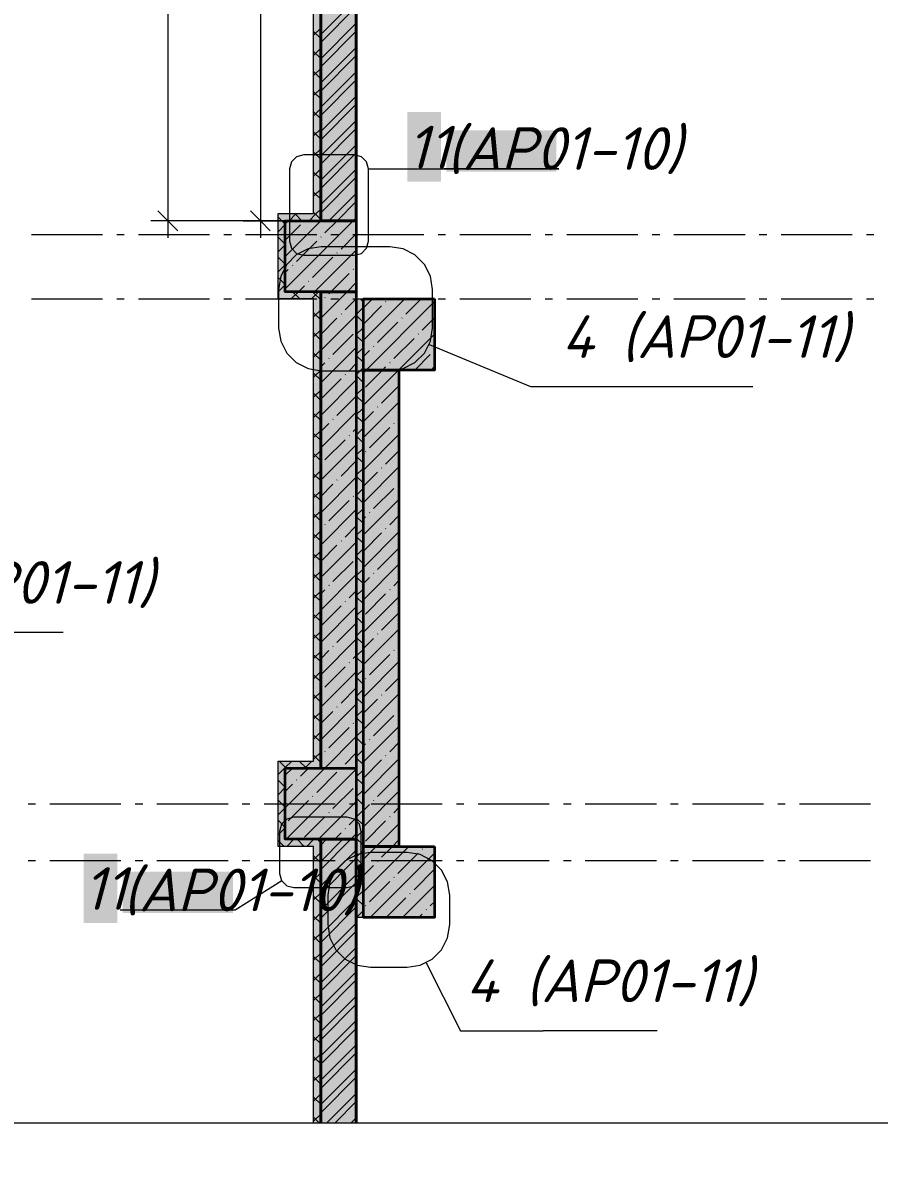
# Model space of a CAD drawing. Header units: millimetres. Extents: x -81576 to 1046824, y -248937 to 691537.
# Drawn here: x 190690 to 196714, y 637525 to 645484 of the extents above; entities that cross this region are included whole.
import ezdxf

# ---------------------------------------------------------------- set-up
doc = ezdxf.new("R2010")
doc.units = ezdxf.units.MM
doc.layers.add('PDF _Геометрия', color=7, linetype='Continuous', true_color=0x1d1d1d)
doc.layers.add('PDF _Сплошная заливка', color=7, linetype='Continuous', true_color=0xffffff)
doc.layers.add('PDF _Текст', color=7, linetype='Continuous')
doc.styles.add('PDF ISOCPEUR Italic', font='isocpeui.ttf')

msp = doc.modelspace()

# ---------------------------------------------------------------- hatches: boundary and pattern name
at = {"layer": 'PDF _Сплошная заливка', "true_color": 0x636466, "transparency": 33554559}
for points in [[(192786, 644141.1), (192786, 659890.8), (192736, 659890.8), (192736, 644141.1)], [(192786, 644091.1), (193036, 644091.1), (193036, 659890.8), (192786, 659890.8)], [(192536, 643591.1), (192536, 644141.1), (192486, 644141.1), (192486, 643591.1)], [(192536, 644091.1), (192786, 644091.1), (192786, 644141.1), (192536, 644141.1)], [(192536, 643591.1), (193036, 643591.1), (193036, 644091.1), (192536, 644091.1)], [(192486, 643541.1), (192736, 643541.1), (192736, 643591.1), (192486, 643591.1)], [(192736, 640291.1), (192786, 640291.1), (192786, 643591.1), (192736, 643591.1)], [(192786, 640241.1), (193036, 640241.1), (193036, 643591.1), (192786, 643591.1)], [(193036, 639191.1), (193086, 639191.1), (193086, 643541.1), (193036, 643541.1)], [(193086, 643041.1), (193586, 643041.1), (193586, 643541.1), (193086, 643541.1)], [(193336, 639691.1), (193336, 643041.1), (193086, 643041.1), (193086, 639691.1)], [(192536, 639741.1), (192536, 640291.1), (192486, 640291.1), (192486, 639741.1)], [(192536, 640241.1), (192786, 640241.1), (192786, 640291.1), (192536, 640291.1)], [(192536, 639741.1), (193036, 639741.1), (193036, 640241.1), (192536, 640241.1)], [(192486, 639691.1), (192736, 639691.1), (192736, 639741.1), (192486, 639741.1)], [(192786, 637747.2), (192786, 639741.1), (192736, 639741.1), (192736, 637747.2)], [(193036, 637747.2), (193036, 639741.1), (192786, 639741.1), (192786, 637747.2)], [(193086, 639191.1), (193586, 639191.1), (193586, 639691.1), (193086, 639691.1)]]:
    msp.add_hatch(color=251, dxfattribs=at).paths.add_polyline_path(points)

# ---------------------------------------------------------------- linework, layer by layer
at = {"layer": 'PDF _Геометрия', "color": 7, "lineweight": 9}
for points in [[(191710.5, 660260.8), (191710.5, 659890.8), (191710.5, 643971.1)], [(192361.6, 649211.7), (192361.6, 643971.1)], [(191780.5, 644021.1), (191710.5, 644091.1), (191640.5, 644161.1)], [(192431.6, 644021.1), (192361.6, 644091.1), (192291.6, 644161.1)], [(192241.6, 644091.1), (192361.6, 644091.1), (192536, 644091.1), (191710.5, 644091.1), (191590.5, 644091.1)], [(191251.8, 643991.1), (190751.8, 643991.1)], [(191404.7, 643991.1), (191351.8, 643991.1)], [(192004.7, 643991.1), (191504.7, 643991.1)], [(192157.7, 643991.1), (192104.8, 643991.1)], [(192757.7, 643991.1), (192257.7, 643991.1)], [(192910.6, 643991.1), (192857.7, 643991.1)], [(193510.6, 643991.1), (193010.6, 643991.1)], [(193663.5, 643991.1), (193610.6, 643991.1)], [(194263.5, 643991.1), (193763.5, 643991.1)], [(194416.4, 643991.1), (194363.5, 643991.1)], [(195016.4, 643991.1), (194516.4, 643991.1)], [(195169.3, 643991.1), (195116.4, 643991.1)], [(195769.3, 643991.1), (195269.3, 643991.1)], [(195922.3, 643991.1), (195869.3, 643991.1)], [(196522.3, 643991.1), (196022.3, 643991.1)], [(196675.2, 643991.1), (196622.3, 643991.1)], [(190751.8, 643541.1), (191251.8, 643541.1)], [(191351.8, 643541.1), (191404.7, 643541.1)], [(191504.7, 643541.1), (192004.7, 643541.1)], [(192104.8, 643541.1), (192157.7, 643541.1)], [(192257.7, 643541.1), (192757.7, 643541.1)], [(192857.7, 643541.1), (192910.6, 643541.1)], [(193010.6, 643541.1), (193510.6, 643541.1)], [(193610.6, 643541.1), (193663.5, 643541.1)], [(193763.5, 643541.1), (194263.5, 643541.1)], [(194363.5, 643541.1), (194416.4, 643541.1)], [(194516.4, 643541.1), (195016.4, 643541.1)], [(195116.4, 643541.1), (195169.3, 643541.1)], [(195269.3, 643541.1), (195769.3, 643541.1)], [(195869.3, 643541.1), (195922.3, 643541.1)], [(196022.3, 643541.1), (196522.3, 643541.1)], [(196622.3, 643541.1), (196675.2, 643541.1)], [(190728.6, 639991.1), (190781.5, 639991.1)], [(190881.5, 639991.1), (191381.5, 639991.1)], [(191481.5, 639991.1), (191534.4, 639991.1)], [(191634.4, 639991.1), (192134.4, 639991.1)], [(192234.4, 639991.1), (192287.3, 639991.1)], [(192387.3, 639991.1), (192887.3, 639991.1)], [(192987.3, 639991.1), (193040.2, 639991.1)], [(193140.2, 639991.1), (193640.2, 639991.1)], [(193740.2, 639991.1), (193793.1, 639991.1)], [(193893.1, 639991.1), (194393.1, 639991.1)], [(194493.1, 639991.1), (194546.1, 639991.1)], [(194646.1, 639991.1), (195146.1, 639991.1)], [(195246.1, 639991.1), (195299, 639991.1)], [(195399, 639991.1), (195899, 639991.1)], [(195999, 639991.1), (196051.9, 639991.1)], [(196151.9, 639991.1), (196651.9, 639991.1)], [(190728.6, 639591.1), (190781.5, 639591.1)], [(190881.5, 639591.1), (191381.5, 639591.1)], [(191481.5, 639591.1), (191534.4, 639591.1)], [(191634.4, 639591.1), (192134.4, 639591.1)], [(192234.4, 639591.1), (192287.3, 639591.1)], [(192387.3, 639591.1), (192887.3, 639591.1)], [(192987.3, 639591.1), (193040.2, 639591.1)], [(193140.2, 639591.1), (193640.2, 639591.1)], [(193740.2, 639591.1), (193793.1, 639591.1)], [(193893.1, 639591.1), (194393.1, 639591.1)], [(194493.1, 639591.1), (194546.1, 639591.1)], [(194646.1, 639591.1), (195146.1, 639591.1)], [(195246.1, 639591.1), (195299, 639591.1)], [(195399, 639591.1), (195899, 639591.1)], [(195999, 639591.1), (196051.9, 639591.1)], [(196151.9, 639591.1), (196651.9, 639591.1)], [(186232.3, 637524.7), (186343.6, 637747.2), (201544, 637747.2)]]:
    msp.add_lwpolyline(points, dxfattribs=at)
at = {"layer": 'PDF _Геометрия', "color": 16, "lineweight": 40, "true_color": 0x800000}
for points in [[(193036, 660140.8), (193036, 659890.8), (193036, 644091.1), (192786, 644091.1)], [(192786, 644141.1), (192786, 659890.8)], [(192786, 637747.2), (192786, 639741.1), (193036, 639741.1), (193036, 637747.2)]]:
    msp.add_lwpolyline(points, dxfattribs=at)
at = {"layer": 'PDF _Геометрия', "color": 7, "lineweight": 40}
for points in [[(189086, 659890.8), (192736, 659890.8), (192786, 659890.8), (192786, 644141.1), (192786, 644091.1)], [(192786, 643591.1), (192786, 640291.1), (192786, 640241.1)], [(192786, 639741.1), (192786, 637747.2)]]:
    msp.add_lwpolyline(points, dxfattribs=at)
at = {"layer": 'PDF _Геометрия', "color": 7, "lineweight": 13}
for points in [[(192736, 637747.2), (192736, 639691.1), (192486, 639691.1), (192486, 639741.1), (192486, 640291.1), (192536, 640291.1), (192736, 640291.1), (192736, 643541.1), (192486, 643541.1), (192486, 643591.1), (192486, 644141.1), (192536, 644141.1), (192736, 644141.1), (192736, 659840.8)], [(192786, 644091.1), (192536, 644091.1), (192536, 643591.1), (192736, 643591.1), (192786, 643591.1)], [(192786, 640241.1), (192536, 640241.1), (192536, 639741.1), (192736, 639741.1), (192786, 639741.1)]]:
    msp.add_lwpolyline(points, dxfattribs=at)
at = {"layer": 'PDF _Геометрия', "color": 24, "lineweight": 9, "true_color": 0x8e1d1d}
for points in [[(193036, 645651.9), (192786, 645401.9)], [(193036, 645594.9), (192786, 645344.9)], [(193036, 645480.8), (192786, 645230.8)], [(193036, 645423.8), (192786, 645173.8)], [(193036, 645309.8), (192786, 645059.8)], [(193036, 645252.7), (192786, 645002.7)], [(193036, 645138.7), (192786, 644888.7)], [(193036, 645081.7), (192786, 644831.7)], [(193036, 644967.6), (192786, 644717.6)], [(193036, 644910.6), (192786, 644660.6)], [(193036, 644796.5), (192786, 644546.5)], [(193036, 644739.5), (192786, 644489.5)], [(193036, 644625.5), (192786, 644375.5)], [(193036, 644568.4), (192786, 644318.5)], [(193036, 644454.4), (192786, 644204.4)], [(193036, 644397.4), (192786, 644147.4)], [(193036, 644283.3), (192843.8, 644091.1)], [(193036, 644226.3), (192900.8, 644091.1)], [(193036, 644112.3), (193014.9, 644091.1)], [(192941.7, 639741.1), (192786, 639585.4)], [(192827.7, 639741.1), (192786, 639699.5)], [(192998.7, 639741.1), (192786, 639528.4)], [(193036, 639664.3), (192786, 639414.3)], [(193036, 639607.3), (192786, 639357.3)], [(193036, 639493.3), (192786, 639243.3)], [(193036, 639436.2), (192786, 639186.2)], [(193036, 639322.2), (192786, 639072.2)], [(193036, 639265.2), (192786, 639015.2)], [(193036, 639151.1), (192786, 638901.1)], [(193036, 639094.1), (192786, 638844.1)], [(193036, 638980), (192786, 638730)], [(193036, 638923), (192786, 638673)], [(193036, 638809), (192786, 638559)], [(193036, 638751.9), (192786, 638501.9)], [(193036, 638637.9), (192786, 638387.9)], [(193036, 638580.9), (192786, 638330.9)], [(193036, 638466.8), (192786, 638216.8)], [(193036, 638409.8), (192786, 638159.8)], [(193036, 638295.7), (192786, 638045.7)], [(193036, 638238.7), (192786, 637988.7)], [(193036, 638124.7), (192786, 637874.7)], [(193036, 638067.6), (192786, 637817.6)], [(193036, 637953.6), (192829.7, 637747.2)], [(193036, 637896.6), (192886.7, 637747.2)], [(193036, 637782.5), (193000.8, 637747.2)]]:
    msp.add_lwpolyline(points, dxfattribs=at)
at = {"layer": 'PDF _Геометрия', "lineweight": 9}
for points in [[(192786, 645445.2), (192736, 645395.2)], [(192736, 645422.8), (192786, 645372.8)], [(192786, 645303.7), (192736, 645253.7)], [(192736, 645281.4), (192786, 645231.4)], [(192786, 645162.3), (192736, 645112.3)], [(192736, 645140), (192786, 645090)], [(192786, 645020.9), (192736, 644970.9)], [(192736, 644998.6), (192786, 644948.6)], [(192786, 644879.5), (192736, 644829.5)], [(192736, 644857.1), (192786, 644807.1)], [(192786, 644738.1), (192736, 644688.1)], [(192736, 644715.7), (192786, 644665.7)], [(192786, 644596.6), (192736, 644546.6)], [(192736, 644574.3), (192786, 644524.3)], [(192786, 644455.2), (192736, 644405.2)], [(192736, 644432.9), (192786, 644382.9)], [(192786, 644313.8), (192736, 644263.8)], [(192736, 644291.5), (192786, 644241.5)], [(192786, 644172.4), (192754.8, 644141.1), (192704.8, 644091.1)], [(192486, 644117.2), (192536, 644067.2)], [(192558.7, 644091.1), (192536, 644068.4)], [(192786.8, 644091.1), (192536, 643840.4)], [(193014.9, 644091.1), (192536, 643612.3)], [(192613.3, 644141.1), (192563.3, 644091.1)], [(192603.6, 644141.1), (192653.6, 644091.1)], [(192672.7, 644091.1), (192672.1, 644090.5)], [(192736, 644150), (192745, 644141.1), (192786, 644100)], [(192900.8, 644091.1), (192814.7, 644005)], [(192536, 644063.8), (192486, 644013.8)], [(192643.6, 644062), (192536, 643954.4)], [(192486, 643975.8), (192536, 643925.8)], [(192536, 643922.4), (192486, 643872.4)], [(192757.7, 643947.9), (192615.1, 643805.4)], [(192788.5, 643978.8), (192786.2, 643976.4)], [(193036, 643998.2), (192928.7, 643890.9)], [(193036, 643884.2), (192743, 643591.1)], [(192902.6, 643864.8), (192900.2, 643862.4)], [(192486, 643834.4), (192536, 643784.4)], [(192536, 643781), (192486, 643731)], [(192589, 643779.2), (192586.6, 643776.9)], [(192871.7, 643833.9), (192729.2, 643691.3)], [(192486, 643692.9), (192536, 643642.9)], [(192558.1, 643748.3), (192536, 643726.3)], [(192985.8, 643719.8), (192857, 643591.1), (192843.2, 643577.3)], [(193016.6, 643750.7), (193014.3, 643748.3)], [(192536, 643639.5), (192487.6, 643591.1), (192486, 643589.5)], [(192672.1, 643634.3), (192628.9, 643591.1)], [(192703, 643665.2), (192700.6, 643662.8)], [(193036, 643656.1), (192971.1, 643591.1), (192786, 643406.1)], [(192486, 643551.5), (192496.5, 643541.1)], [(192629, 643591.1), (192579, 643541.1)], [(192587.9, 643591.1), (192637.9, 643541.1)], [(192770.4, 643591.1), (192736, 643556.7), (192720.4, 643541.1)], [(192729.3, 643591.1), (192736, 643584.4), (192786, 643534.4)], [(192817.1, 643551.1), (192814.7, 643548.8)], [(193036, 643542), (192957.3, 643463.2)], [(193062.1, 643541.1), (193086, 643517.2)], [(193149.2, 643541.1), (193086, 643478)], [(193377.3, 643541.1), (193086, 643249.9)], [(193491.3, 643541.1), (193384.9, 643434.7)], [(192786, 643465.3), (192736, 643415.3)], [(192786.2, 643520.2), (192786, 643520.1)], [(193086, 643482.4), (193036, 643432.4)], [(193586, 643521.8), (193105.4, 643041.1), (193086, 643021.8)], [(193213.9, 643491.7), (193086, 643363.9)], [(193244.7, 643522.6), (193242.4, 643520.2)], [(192736, 643442.9), (192786, 643392.9)], [(193036, 643428), (192786, 643178)], [(192900.2, 643406.2), (192786, 643292)], [(192931.1, 643437.1), (192928.7, 643434.7)], [(193036, 643425.8), (193086, 643375.8)], [(193327.9, 643377.7), (193185.4, 643235.1)], [(193358.8, 643408.6), (193356.4, 643406.2)], [(193586, 643407.7), (193499, 643320.7)], [(192786, 643323.8), (192736, 643273.8)], [(192736, 643301.5), (192786, 643251.5)], [(193014.3, 643292.1), (192871.7, 643149.6)], [(193086, 643341), (193036, 643291)], [(193586, 643293.7), (193333.5, 643041.1), (193086, 642793.7)], [(193472.8, 643294.5), (193470.5, 643292.1)], [(193036, 643284.4), (193086, 643234.4)], [(193159.2, 643209), (193156.8, 643206.6)], [(193442, 643263.6), (193299.4, 643121.1)], [(192786, 643182.4), (192736, 643132.4)], [(192736, 643160.1), (192786, 643110.1)], [(193036, 643199.9), (192786, 642949.9)], [(193086, 643199.6), (193036, 643149.6)], [(193036, 643142.9), (193086, 643092.9)], [(193128.3, 643178.1), (193086, 643135.8)], [(193556, 643149.6), (193447.5, 643041.1)], [(193586, 643179.6), (193584.5, 643178.1)], [(192814.7, 643092.6), (192786, 643063.9)], [(192845.6, 643123.4), (192843.2, 643121.1)], [(193036, 643085.8), (192985.8, 643035.5)], [(193086, 643058.2), (193036, 643008.2)], [(193242.4, 643064), (193219.4, 643041.1), (193099.8, 642921.5)], [(193273.3, 643094.9), (193270.9, 643092.6)], [(193586, 643065.6), (193561.6, 643041.1)], [(192786, 643041), (192736, 642991)], [(192736, 643018.7), (192786, 642968.7)], [(193036, 642971.8), (192786, 642721.8)], [(192928.7, 642978.5), (192786.2, 642835.9)], [(192959.6, 643009.4), (192957.3, 643007)], [(193036, 643001.5), (193086, 642951.5)], [(192786, 642899.6), (192736, 642849.6)], [(193086, 642916.7), (193036, 642866.7)], [(193336, 642929.6), (193213.9, 642807.4)], [(192736, 642877.2), (192786, 642827.2)], [(193036, 642857.7), (192900.2, 642721.9)], [(193036, 642860.1), (193086, 642810.1)], [(193336, 642815.6), (193086, 642565.6)], [(192786, 642758.2), (192736, 642708.2)], [(192736, 642735.8), (192786, 642685.8)], [(193036, 642743.7), (192786, 642493.7)], [(193086, 642775.3), (193036, 642725.3)], [(193156.8, 642750.4), (193086, 642679.6)], [(193187.7, 642781.3), (193185.4, 642778.9)], [(192843.2, 642664.9), (192786, 642607.7)], [(192874.1, 642695.8), (192871.7, 642693.4)], [(193036, 642718.7), (193086, 642668.7)], [(193301.8, 642667.2), (193299.4, 642664.9)], [(193336, 642701.5), (193327.9, 642693.4)], [(192786, 642616.7), (192736, 642566.7)], [(192736, 642594.4), (192786, 642544.4)], [(192988.1, 642581.7), (192985.8, 642579.3)], [(193036, 642629.6), (193014.3, 642607.9)], [(193086, 642633.9), (193036, 642583.9)], [(193036, 642577.2), (193086, 642527.2)], [(193336, 642587.5), (193086, 642337.5)], [(193270.9, 642636.4), (193128.3, 642493.8)], [(193036, 642515.6), (192786, 642265.6)], [(192957.3, 642550.8), (192814.7, 642408.3)], [(193086, 642492.5), (193036, 642442.5)], [(192786, 642475.3), (192736, 642425.3)], [(192736, 642453), (192786, 642403)], [(193036, 642435.8), (193086, 642385.8)], [(193102.2, 642467.7), (193099.8, 642465.3)], [(193336, 642473.4), (193242.4, 642379.8)], [(192786, 642333.9), (192736, 642283.9)], [(192788.5, 642382.1), (192786.2, 642379.8)], [(193036, 642401.5), (192928.7, 642294.2)], [(193086, 642351.1), (193036, 642301.1)], [(193336, 642359.4), (193086, 642109.4)], [(193216.2, 642353.6), (193213.9, 642351.2)], [(192736, 642311.6), (192786, 642261.6)], [(193036, 642287.5), (192786, 642037.5)], [(192902.6, 642268.1), (192900.2, 642265.7)], [(193036, 642294.4), (193086, 642244.4)], [(193185.4, 642322.7), (193086, 642223.4)], [(192786, 642192.5), (192736, 642142.5)], [(192871.7, 642237.2), (192786, 642151.5)], [(193086, 642209.6), (193036, 642159.6)], [(193299.4, 642208.7), (193156.8, 642066.1)], [(193330.3, 642239.6), (193327.9, 642237.2)], [(192736, 642170.1), (192786, 642120.1)], [(192985.8, 642123.1), (192843.2, 641980.6)], [(193016.6, 642154), (193014.3, 642151.7)], [(193036, 642153), (193086, 642103)], [(193336, 642131.3), (193086, 641881.3)], [(192786, 642051.1), (192736, 642001.1)], [(192736, 642028.7), (192786, 641978.7)], [(193036, 642059.4), (192786, 641809.4)], [(193086, 642068.2), (193036, 642018.2)], [(193036, 642011.6), (193086, 641961.6)], [(193130.7, 642040), (193128.3, 642037.6)], [(193336, 642017.2), (193270.9, 641952.1)], [(192817.1, 641954.4), (192814.7, 641952.1)], [(193036, 641945.3), (192957.3, 641866.5)], [(193099.8, 642009.1), (193086, 641995.3)], [(192786, 641909.6), (192736, 641859.6)], [(192736, 641887.3), (192786, 641837.3)], [(192786.2, 641923.6), (192786, 641923.4)], [(193086, 641926.8), (193036, 641876.8)], [(193036, 641870.1), (193086, 641820.1)], [(193336, 641903.2), (193086, 641653.2)], [(193213.9, 641895), (193086, 641767.2)], [(193244.7, 641925.9), (193242.4, 641923.6)], [(193036, 641831.3), (192786, 641581.3)], [(192900.2, 641809.5), (192786, 641695.3)], [(192931.1, 641840.4), (192928.7, 641838)], [(193086, 641785.4), (193036, 641735.4)], [(193327.9, 641781), (193185.4, 641638.4)], [(192786, 641768.2), (192736, 641718.2)], [(192736, 641745.9), (192786, 641695.9)], [(193014.3, 641695.5), (192871.7, 641552.9)], [(193036, 641728.7), (193086, 641678.7)], [(192786, 641626.8), (192736, 641576.8)], [(193086, 641643.9), (193036, 641593.9)], [(193336, 641675.1), (193086, 641425.1)], [(192736, 641604.5), (192786, 641554.5)], [(193036, 641603.2), (192786, 641353.2)], [(193036, 641587.3), (193086, 641537.3)], [(193128.3, 641581.4), (193086, 641539.1)], [(193159.2, 641612.3), (193156.8, 641609.9)], [(193336, 641561), (193299.4, 641524.4)], [(192786, 641485.4), (192736, 641435.4)], [(192736, 641463), (192786, 641413)], [(192814.7, 641495.9), (192786, 641467.2)], [(192845.6, 641526.8), (192843.2, 641524.4)], [(193036, 641489.1), (192985.8, 641438.8)], [(193086, 641502.5), (193036, 641452.5)], [(193242.4, 641467.4), (193099.8, 641324.8)], [(193273.3, 641498.2), (193270.9, 641495.9)], [(193036, 641375.1), (192786, 641125.1)], [(192928.7, 641381.8), (192786.2, 641239.3)], [(192959.6, 641412.7), (192957.3, 641410.3)], [(193036, 641445.9), (193086, 641395.9)], [(193336, 641447), (193086, 641197)], [(192786, 641343.9), (192736, 641293.9)], [(192736, 641321.6), (192786, 641271.6)], [(193086, 641361.1), (193036, 641311.1)], [(193036, 641304.5), (193086, 641254.5)], [(193336, 641332.9), (193213.9, 641210.7)], [(193036, 641261), (192900.2, 641125.2)], [(193086, 641219.7), (193036, 641169.7)], [(193336, 641218.9), (193086, 640968.9)], [(192786, 641202.5), (192736, 641152.5)], [(192736, 641180.2), (192786, 641130.2)], [(193036, 641147), (192786, 640897)], [(193036, 641163), (193086, 641113)], [(193156.8, 641153.7), (193086, 641082.9)], [(193187.7, 641184.6), (193185.4, 641182.2)], [(192786, 641061.1), (192736, 641011.1)], [(192843.2, 641068.2), (192786, 641011)], [(192874.1, 641099.1), (192871.7, 641096.7)], [(193086, 641078.3), (193036, 641028.3)], [(193301.8, 641070.6), (193299.4, 641068.2)], [(193336, 641104.8), (193327.9, 641096.7)], [(192736, 641038.8), (192786, 640988.8)], [(192988.1, 640985), (192985.8, 640982.6)], [(193036, 641032.9), (193014.3, 641011.2)], [(193036, 641021.6), (193086, 640971.6)], [(193336, 640990.8), (193086, 640740.8)], [(193270.9, 641039.7), (193128.3, 640897.1)], [(192786, 640919.7), (192736, 640869.7)], [(192736, 640897.3), (192786, 640847.3)], [(193036, 640918.9), (192786, 640668.9)], [(192957.3, 640954.1), (192814.7, 640811.6)], [(193086, 640936.8), (193036, 640886.8)], [(193036, 640880.2), (193086, 640830.2)], [(193102.2, 640871), (193099.8, 640868.6)], [(193336, 640876.7), (193242.4, 640783.1)], [(192786, 640778.3), (192736, 640728.3)], [(192736, 640755.9), (192786, 640705.9)], [(192788.5, 640785.4), (192786.2, 640783.1)], [(193036, 640804.8), (192928.7, 640697.5)], [(193086, 640795.4), (193036, 640745.4)], [(193036, 640738.8), (193086, 640688.8)], [(193336, 640762.7), (193086, 640512.7)], [(193216.2, 640756.9), (193213.9, 640754.5)], [(193036, 640690.8), (192786, 640440.8)], [(192902.6, 640671.4), (192900.2, 640669)], [(193185.4, 640726), (193086, 640626.7)], [(192786, 640636.8), (192736, 640586.8)], [(192736, 640614.5), (192786, 640564.5)], [(192871.7, 640640.5), (192786, 640554.8)], [(193086, 640654), (193036, 640604)], [(193036, 640597.3), (193086, 640547.3)], [(193299.4, 640612), (193156.8, 640469.4)], [(193330.3, 640642.9), (193327.9, 640640.5)], [(192985.8, 640526.5), (192843.2, 640383.9)], [(193016.6, 640557.3), (193014.3, 640555)], [(193086, 640512.6), (193036, 640462.6)], [(193336, 640534.6), (193086, 640284.6)], [(193036, 640462.7), (192814.5, 640241.1), (192536, 639962.7)], [(192786, 640495.4), (192736, 640445.4)], [(192736, 640473.1), (192786, 640423.1)], [(193036, 640455.9), (193086, 640405.9)], [(193130.7, 640443.3), (193128.3, 640440.9)], [(193336, 640420.5), (193270.9, 640355.4)], [(192786, 640354), (192736, 640304)], [(192817.1, 640357.7), (192814.7, 640355.4)], [(193036, 640348.6), (192957.3, 640269.8)], [(193086, 640371.2), (193036, 640321.2)], [(193099.8, 640412.4), (193086, 640398.6)], [(192581.7, 640291.1), (192536, 640245.4), (192486, 640195.4)], [(192493.8, 640291.1), (192536, 640248.8), (192543.8, 640241.1)], [(192635.2, 640291.1), (192685.2, 640241.1)], [(192723.1, 640291.1), (192673.1, 640241.1)], [(192736, 640331.7), (192776.6, 640291.1), (192786, 640281.7)], [(192786.2, 640326.9), (192786, 640326.7)], [(193036, 640314.5), (193086, 640264.5)], [(193336, 640306.5), (193086, 640056.5)], [(193213.9, 640298.4), (193086, 640170.5)], [(193244.7, 640329.2), (193242.4, 640326.9)], [(192586.4, 640241.1), (192536, 640190.8)], [(193036, 640234.6), (192542.6, 639741.1)], [(192700.4, 640241.1), (192643.6, 640184.3)], [(192900.2, 640212.8), (192757.7, 640070.3)], [(192931.1, 640243.7), (192928.7, 640241.3)], [(193086, 640229.7), (193036, 640179.7)], [(193327.9, 640184.3), (193185.4, 640041.7)], [(192486, 640157.4), (192536, 640107.4)], [(192536, 640104), (192486, 640054)], [(192586.6, 640127.3), (192536, 640076.7)], [(192617.5, 640158.2), (192615.1, 640155.8)], [(193036, 640173.1), (193086, 640123.1)], [(192731.5, 640044.1), (192729.2, 640041.7)], [(193014.3, 640098.8), (192871.7, 639956.2)], [(193086, 640088.3), (193036, 640038.3)], [(193036, 640031.7), (193086, 639981.7)], [(193336, 640078.4), (193086, 639828.4)], [(192486, 640016), (192536, 639966)], [(192536, 639962.6), (192486, 639912.6)], [(192700.6, 640013.2), (192558.1, 639870.7)], [(193036, 640006.5), (192770.7, 639741.1)], [(193086, 639946.9), (193036, 639896.9)], [(193128.3, 639984.7), (193086, 639942.4)], [(193159.2, 640015.6), (193156.8, 640013.2)], [(193336, 639964.3), (193299.4, 639927.7)], [(192486, 639874.6), (192536, 639824.6)], [(192814.7, 639899.2), (192672.1, 639756.6)], [(192845.6, 639930.1), (192843.2, 639927.7)], [(193036, 639892.4), (192985.8, 639842.2)], [(193036, 639890.2), (193086, 639840.2)], [(193242.4, 639870.7), (193099.8, 639728.1)], [(193273.3, 639901.5), (193270.9, 639899.2)], [(192536, 639821.2), (192486, 639771.2)], [(192928.7, 639785.1), (192884.7, 639741.1)], [(192959.6, 639816), (192957.3, 639813.6)], [(193086, 639805.5), (193036, 639755.5)], [(193336, 639850.3), (193176.8, 639691.1), (193086, 639600.3)], [(192486, 639733.1), (192528.1, 639691.1)], [(192597.4, 639741.1), (192547.4, 639691.1)], [(192619.5, 639741.1), (192669.5, 639691.1)], [(192738.8, 639741.1), (192736, 639738.3), (192688.8, 639691.1)], [(192760.9, 639741.1), (192786, 639716)], [(193036, 639778.4), (192998.7, 639741.1)], [(193036, 639748.8), (193086, 639698.8)], [(193336, 639736.2), (193290.9, 639691.1), (193213.9, 639614.1)], [(192786, 639646.9), (192736, 639596.9)], [(192736, 639624.6), (192786, 639574.6)], [(193086, 639664), (193036, 639614)], [(193404.9, 639691.1), (193086, 639372.2)], [(193586, 639644.1), (193133, 639191.1)], [(193470.5, 639642.6), (193327.9, 639500)], [(193501.4, 639673.5), (193499, 639671.1)], [(193036, 639607.4), (193086, 639557.4)], [(193156.8, 639557), (193086, 639486.2)], [(193187.7, 639587.9), (193185.4, 639585.5)], [(192786, 639505.5), (192736, 639455.5)], [(192736, 639483.1), (192786, 639433.1)], [(193086, 639522.6), (193036, 639472.6)], [(193036, 639466), (193086, 639416)], [(193301.8, 639473.9), (193299.4, 639471.5)], [(193584.5, 639528.5), (193442, 639386)], [(193270.9, 639443), (193128.3, 639300.4)], [(193586, 639416), (193361.1, 639191.1)], [(192786, 639364), (192736, 639314)], [(192736, 639341.7), (192786, 639291.7)], [(193086, 639381.2), (193036, 639331.2)], [(193036, 639324.6), (193086, 639274.6)], [(193384.9, 639328.9), (193247.1, 639191.1)], [(193415.8, 639359.8), (193413.4, 639357.4)], [(193086, 639239.8), (193037.3, 639191.1)], [(193102.2, 639274.3), (193099.8, 639271.9)], [(193529.9, 639245.8), (193527.5, 639243.4)], [(193586, 639301.9), (193556, 639271.9)], [(192786, 639222.6), (192736, 639172.6)], [(192736, 639200.3), (192786, 639150.3)], [(193499, 639214.9), (193475.2, 639191.1)], [(192786, 639081.2), (192736, 639031.2)], [(192736, 639058.9), (192786, 639008.9)], [(192786, 638939.8), (192736, 638889.8)], [(192736, 638917.4), (192786, 638867.4)], [(192786, 638798.4), (192736, 638748.4)], [(192736, 638776), (192786, 638726)], [(192786, 638656.9), (192736, 638606.9)], [(192736, 638634.6), (192786, 638584.6)], [(192786, 638515.5), (192736, 638465.5)], [(192736, 638493.2), (192786, 638443.2)], [(192786, 638374.1), (192736, 638324.1)], [(192736, 638351.8), (192786, 638301.8)], [(192786, 638232.7), (192736, 638182.7)], [(192736, 638210.3), (192786, 638160.3)], [(192786, 638091.3), (192736, 638041.3)], [(192736, 638068.9), (192786, 638018.9)], [(192786, 637949.8), (192736, 637899.8)], [(192736, 637927.5), (192786, 637877.5)], [(192786, 637808.4), (192736, 637758.4)], [(192736, 637786.1), (192774.9, 637747.2)]]:
    msp.add_lwpolyline(points, dxfattribs=at)
at = {"layer": 'PDF _Геометрия', "color": 7, "lineweight": 9}
for points in [[(193121.7, 644454.9), (193108.3, 644504.9), (193071.7, 644541.5), (193021.7, 644554.9), (192666.5, 644554.9), (192616.5, 644541.5), (192579.9, 644504.9), (192566.5, 644454.9), (192566.5, 643948), (192579.9, 643898), (192616.5, 643861.4), (192666.5, 643848), (193021.7, 643848), (193071.7, 643861.4), (193108.3, 643898), (193121.7, 643948)], [(193571.9, 643607.4), (193557.2, 643700.1), (193514.6, 643783.7), (193448.2, 643850.1), (193364.6, 643892.7), (193271.9, 643907.4), (192790, 643907.4), (192697.3, 643892.7), (192613.7, 643850.1), (192547.3, 643783.7), (192504.7, 643700.1), (192490, 643607.4), (192490, 643336.4), (192504.7, 643243.7), (192547.3, 643160.1), (192613.7, 643093.7), (192697.3, 643051.1), (192790, 643036.4), (193271.9, 643036.4), (193364.6, 643051.1), (193448.2, 643093.7), (193514.6, 643160.1), (193557.2, 643243.7), (193571.9, 643336.4)], [(193071.4, 639796.1), (193058, 639846.1), (193021.4, 639882.7), (192971.4, 639896.1), (192596.9, 639896.1), (192546.9, 639882.7), (192510.3, 639846.1), (192496.9, 639796.1), (192496.9, 639500.7), (192510.3, 639450.7), (192546.9, 639414.1), (192596.9, 639400.7), (192971.4, 639400.7), (193021.4, 639414.1), (193058, 639450.7), (193071.4, 639500.7)], [(193692.7, 639347.6), (193678.1, 639440.3), (193635.5, 639523.9), (193569.1, 639590.3), (193485.4, 639632.9), (193392.7, 639647.6), (193135.2, 639647.6), (193042.5, 639632.9), (192958.8, 639590.3), (192892.5, 639523.9), (192849.9, 639440.3), (192835.2, 639347.6), (192835.2, 639140.5), (192849.9, 639047.8), (192892.5, 638964.1), (192958.8, 638897.8), (193042.5, 638855.1), (193135.2, 638840.5), (193392.7, 638840.5), (193485.4, 638855.1), (193569.1, 638897.8), (193635.5, 638964.1), (193678.1, 639047.8), (193692.7, 639140.5)]]:
    msp.add_lwpolyline(points, close=True, dxfattribs=at)
at = {"layer": 'PDF _Геометрия', "color": 174, "lineweight": 9, "true_color": 0x0000a0}
for points in [[(193121.7, 644455), (194459.2, 644456.8), (193651.7, 644456.8)], [(193548.9, 643221.2), (194260.7, 642925), (195024, 642925)], [(192512.1, 639447.7), (192183.9, 639242.5), (191376.3, 639242.5)], [(193527.8, 638872.6), (193768.7, 638394.7), (194350.7, 638394.7)]]:
    msp.add_lwpolyline(points, dxfattribs=at)
at = {"layer": 'PDF _Геометрия', "color": 7, "lineweight": 35}
for points in [[(193036, 644091.1), (193036, 643591.1), (192536, 643591.1), (192536, 644091.1)], [(193586, 643541.1), (193586, 643041.1), (193086, 643041.1), (193086, 643541.1)], [(193086, 643041.1), (193336, 643041.1), (193336, 639691.1), (193086, 639691.1)], [(193036, 640241.1), (193036, 639741.1), (192536, 639741.1), (192536, 640241.1)], [(193586, 639691.1), (193586, 639191.1), (193086, 639191.1), (193086, 639691.1)]]:
    msp.add_lwpolyline(points, close=True, dxfattribs=at)
msp.add_lwpolyline([(192786, 640291.1), (192786, 643591.1), (193036, 643591.1), (193036, 640240.7)], dxfattribs=at)
at = {"layer": 'PDF _Геометрия', "color": 7, "lineweight": 13}
msp.add_lwpolyline([(193086, 639191.1), (193036, 639191.1), (193036, 643541.1), (193086, 643541.1)], close=True, dxfattribs=at)
at = {"layer": 'PDF _Геометрия', "color": 174, "lineweight": 20, "true_color": 0x0000a0}
for points in [[(195024, 642925.1), (195824, 642925.1)], [(190174.6, 641196.5), (190974.6, 641196.5)], [(194350.7, 638394.8), (195150.7, 638394.8)]]:
    msp.add_lwpolyline(points, dxfattribs=at)
at = {"layer": 'PDF _Сплошная заливка', "lineweight": 9, "transparency": 33554559}
for points in [[(193393.8, 644854.8), (193631.9, 644854.8), (193393.8, 644365.3), (193631.9, 644365.3)], [(193669.6, 644727.5), (193723.2, 644727.5), (193669.6, 644436.5), (193723.2, 644436.5)], [(193723.2, 644727.5), (193961.3, 644727.5), (193723.2, 644436.5), (193961.3, 644436.5)], [(193961.3, 644727.5), (194443.5, 644727.5), (193961.3, 644436.5), (194443.5, 644436.5)], [(191118.4, 639640.5), (191356.5, 639640.5), (191118.4, 639151), (191356.5, 639151)], [(191394.3, 639513.2), (191447.8, 639513.2), (191394.3, 639222.2), (191447.8, 639222.2)], [(191447.8, 639513.2), (191686, 639513.2), (191447.8, 639222.2), (191686, 639222.2)], [(191686, 639513.2), (192168.2, 639513.2), (191686, 639222.2), (192168.2, 639222.2)]]:
    msp.add_solid(points, dxfattribs=at)

# ---------------------------------------------------------------- texts
at = {"layer": 'PDF _Текст', "char_height": 300, "attachment_point": 4, "style": 'PDF ISOCPEUR Italic'}
for s, insert in [('11', (193393.8, 644608.7)), ('(АР01-10)', (193669.6, 644583.9)), ('4 (АР01-11)', (194480.3, 643261)), ('1 (АР01-11)', (189672.3, 641532.3)), ('11', (191118.4, 639394.4)), ('(АР01-10)', (191394.3, 639369.6)), ('4 (АР01-11)', (193806.9, 638730.7))]:
    msp.add_mtext(s, dxfattribs=dict(at, insert=insert))

doc.saveas('drawing.dxf')
